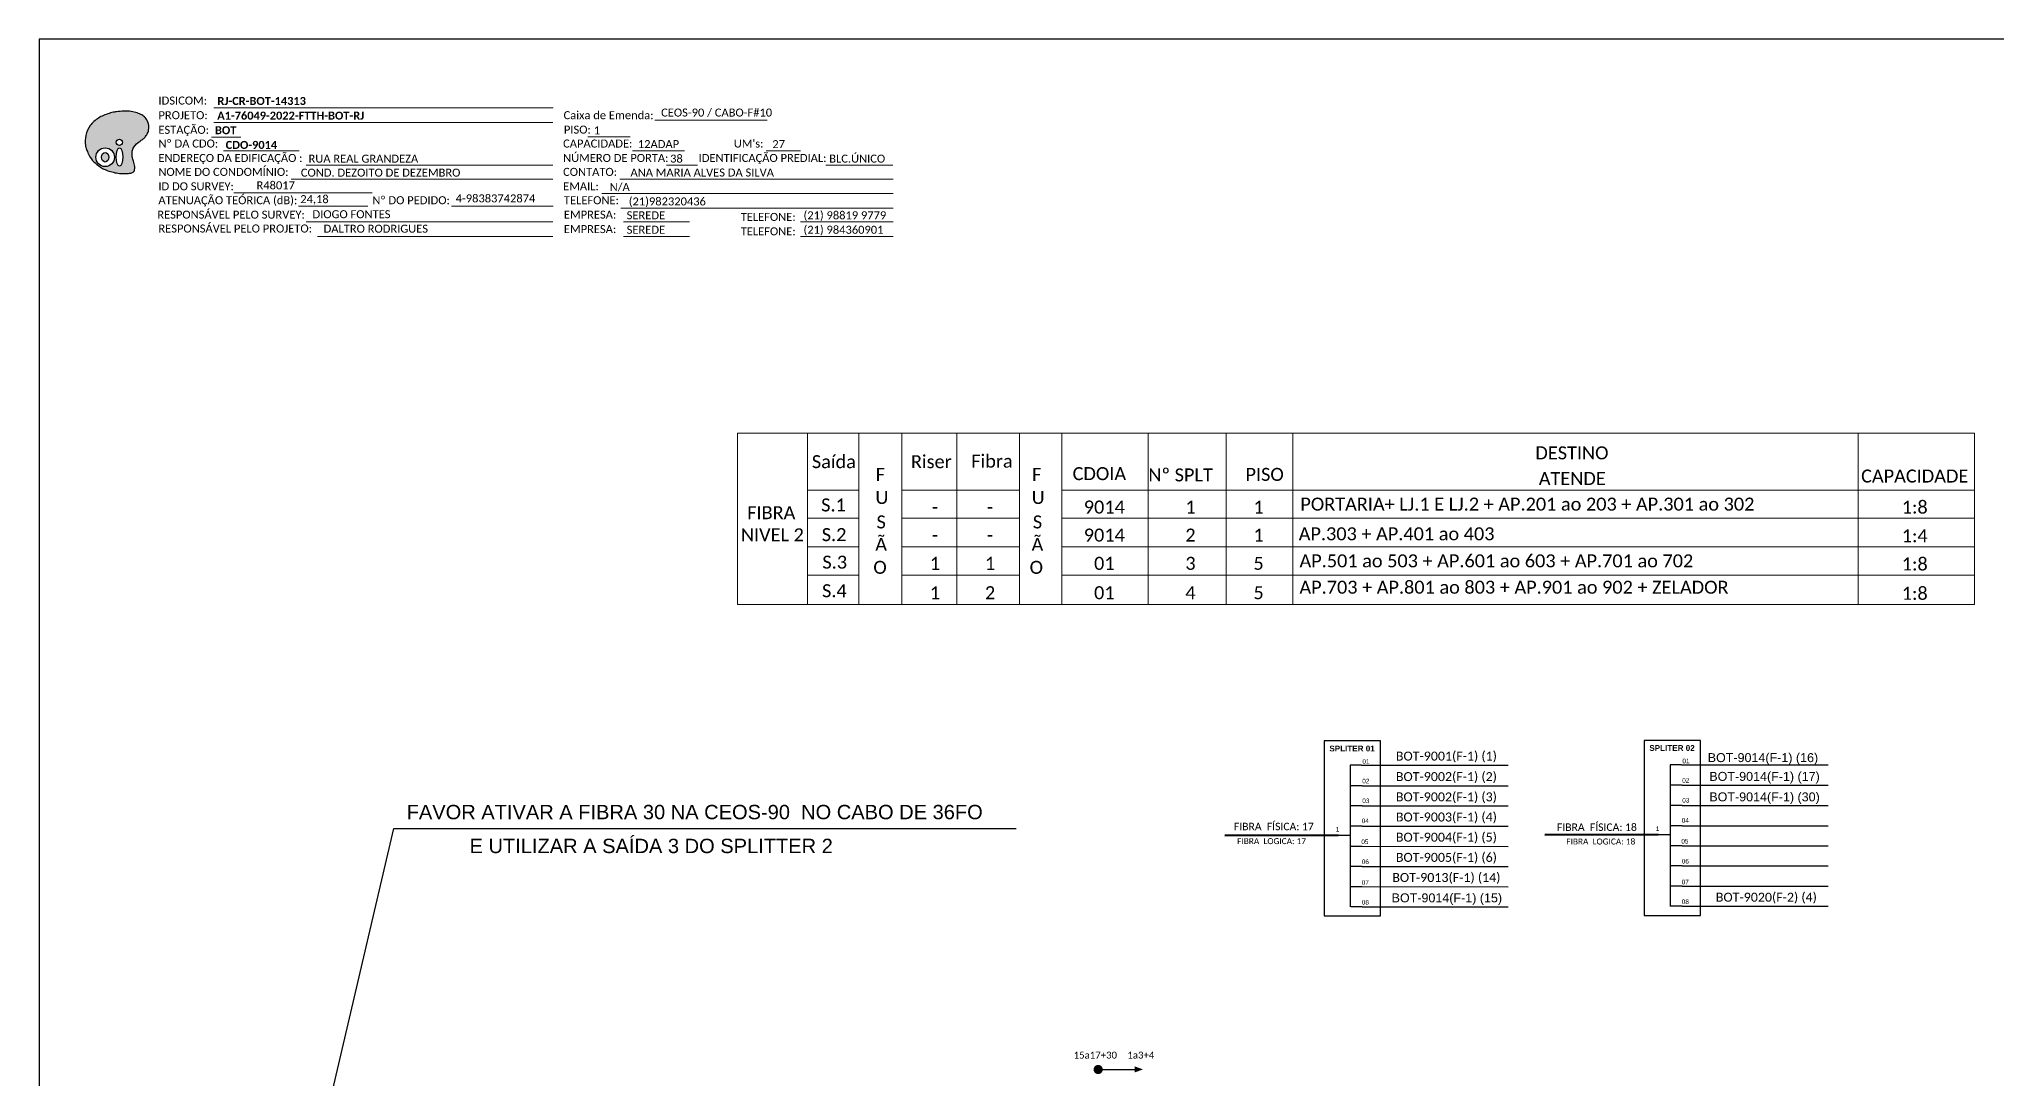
# Model space of a CAD drawing. Header units: metres. Extents: x -1286 to -445, y -500 to 94.
# Drawn here: x -1286.1 to -847.6, y -138.7 to 94.2 of the extents above; entities that cross this region are included whole.
import ezdxf
from ezdxf.enums import TextEntityAlignment as Align

# ---------------------------------------------------------------- set-up
doc = ezdxf.new("R2010")
doc.units = ezdxf.units.M
doc.layers.add('(Notas)', color=7, linetype='Continuous', lineweight=0)
doc.layers.add('_NUMERAÇÃO_', color=34, linetype='Continuous', lineweight=0)
doc.layers.add('SETA', color=7, linetype='Continuous')
doc.styles.add('ARIAL', font='arial.ttf')
doc.styles.add('WMF-Calibri0', font='calibri.ttf')
doc.styles.add('WMF-Calibri1', font='calibrib.ttf')
doc.dimstyles.new('ISO-25', dxfattribs={"dimtxt": 2.5, "dimasz": 2.5, "dimexe": 1.25, "dimexo": 0.625, "dimtad": 1, "dimtxsty": 'Standard', "dimcen": 2.5, "dimadec": 0, "dimazin": 0, "dimtfac": 1, "dimtmove": 0, "dimatfit": 3, "dimfxl": 0, "dimarcsym": 0})

# ---------------------------------------------------------------- blocks, each defined once
blk = doc.blocks.new('OI')
h = blk.add_hatch(color=40)
edge = h.paths.add_edge_path()
edge.add_spline(control_points=[(4.35, -0.67), (3.92, -0.99), (3.26, -1.5), (2.81, -2.59), (2.9, -3.5), (3.06, -4.27), (3.31, -4.85), (3.37, -5.39), (3.4, -5.88), (3.2, -6.4), (2.54, -6.61), (1.65, -6.63), (0.55, -6.67), (-0.56, -6.42), (-1.61, -6.14), (-2.77, -5.61), (-3.92, -4.77), (-4.89, -3.7), (-5.34, -2.65), (-5.6, -1.94), (-5.85, -0.96), (-5.71, 0.47), (-5.1, 2.02), (-4.14, 3.02), (-3.3, 3.61), (-2.37, 4.16), (-1.36, 4.44), (-0.56, 4.7), (0.79, 4.85), (2.24, 4.97), (3.79, 4.57), (4.67, 4.21), (5.44, 3.65), (5.76, 2.99), (6.03, 2.21), (6.01, 1.46), (5.72, 0.64), (5.31, 0.08), (4.88, -0.38), (4.51, -0.55), (4.35, -0.67)], knot_values=[0, 0, 0, 0, 1.60434, 2.417191, 3.427595, 4.282808, 4.776746, 5.304182, 5.888771, 6.258406, 6.858137, 7.79129, 8.986195, 10.124242, 11.187857, 12.242908, 13.953784, 15.414161, 16.515391, 17.349188, 17.675853, 19.552021, 21.515531, 22.568638, 23.63245, 24.621084, 25.782718, 26.745347, 27.142653, 29.870543, 31.004649, 31.921532, 32.709589, 33.801391, 34.042471, 35.192333, 35.971461, 36.628871, 37.254359, 37.836911, 37.836911, 37.836911, 37.836911], degree=3, periodic=0)
h.paths.add_polyline_path([(1.13, -0.87, -1), (-0.04, -0.87, -1)], flags=16)
edge = h.paths.add_edge_path(flags=16)
edge.add_ellipse((0.56, -3.59), major_axis=(-0.02, 1.71), ratio=0.361305, start_angle=0, end_angle=360)
h.paths.add_polyline_path([(-0.36, -3.62, -1), (-3.8, -3.62, -1)], flags=16)
edge = h.paths.add_edge_path(flags=0)
edge.add_ellipse((-2.08, -3.62), major_axis=(0, 0.885), ratio=0.758294, start_angle=0, end_angle=360)
at = {"color": 40}
for centre, radius in [((-2.08, -3.62), 1.72), ((0.54, -0.87), 0.587)]:
    blk.add_circle(centre, radius, dxfattribs=at)
blk.add_ellipse((-2.08, -3.62), major_axis=(0, 0.885), ratio=0.758294, start_param=-3.141592653589792, end_param=3.141592653589792, dxfattribs=at)
blk.add_ellipse((0.56, -3.59), major_axis=(-0.02, 1.71), ratio=0.361305, dxfattribs=at)
at = {"color": 40, "start_tangent": (-0.800898, -0.598801), "end_tangent": (-0.800898, -0.598801)}
blk.add_spline([(4.35, -0.67), (3.2, -1.78), (2.9, -2.54), (2.92, -3.55), (3.12, -4.38), (3.28, -4.85), (3.37, -5.37), (3.35, -5.95), (3.2, -6.29), (2.66, -6.55), (1.73, -6.63), (0.54, -6.62), (-0.58, -6.41), (-1.6, -6.11), (-2.56, -5.67), (-3.95, -4.67), (-4.89, -3.56), (-5.37, -2.56), (-5.64, -1.78), (-5.72, -1.46), (-5.63, 0.42), (-4.84, 2.22), (-4.13, 2.99), (-3.27, 3.62), (-2.4, 4.09), (-1.3, 4.47), (-0.37, 4.72), (0.02, 4.77), (2.75, 4.8), (3.85, 4.53), (4.69, 4.16), (5.31, 3.68), (5.85, 2.73), (5.93, 2.5), (5.94, 1.35), (5.67, 0.62), (5.29, 0.08), (4.84, -0.36), (4.35, -0.67)], degree=3, dxfattribs=at)

msp = doc.modelspace()

# ---------------------------------------------------------------- linework, layer by layer
at = {"layer": '(Notas)', "lineweight": 0}
for p, q in [((-1113.99, -32.48), (-1113.99, 5.89)), ((-1102.46, -32.48), (-1102.46, 5.89)), ((-1092.83, -32.48), (-1092.83, 5.89)), ((-1080.49, -32.48), (-1080.49, 5.89)), ((-1066.46, -32.48), (-1066.46, 5.89)), ((-1056.99, -32.48), (-1056.99, 5.89)), ((-1037.69, -32.48), (-1037.69, 5.89)), ((-1020.21, -32.48), (-1020.21, 5.89)), ((-1005.29, -32.48), (-1005.29, 5.89)), ((-878.6, -32.48), (-878.6, 5.89))]:
    msp.add_line(p, q, dxfattribs=at)
msp.add_lwpolyline([(-852.6, 5.89), (-852.6, -32.48)], dxfattribs=at)
at = {"color": 7, "linetype": 'Continuous'}
for p, q in [((-992.43, -68.49), (-992.43, -100.23)), ((-989.86, -68.49), (-992.43, -68.49)), ((-920.75, -68.37), (-920.75, -100.11)), ((-918.18, -68.37), (-920.75, -68.37)), ((-989.73, -73.08), (-992.3, -73.08)), ((-918.05, -72.96), (-920.62, -72.96)), ((-989.73, -77.61), (-992.3, -77.61)), ((-918.05, -77.49), (-920.62, -77.49)), ((-989.73, -82.16), (-992.3, -82.16)), ((-918.05, -82.03), (-920.62, -82.03)), ((-995.09, -84.15), (-992.44, -84.15)), ((-989.73, -86.66), (-992.3, -86.66)), ((-923.42, -84.03), (-920.76, -84.03)), ((-918.05, -86.54), (-920.62, -86.54)), ((-989.73, -91.16), (-992.3, -91.16)), ((-918.05, -91.04), (-920.62, -91.04)), ((-989.73, -95.69), (-992.3, -95.69)), ((-918.05, -95.57), (-920.62, -95.57)), ((-989.73, -100.2), (-992.3, -100.2)), ((-918.05, -100.08), (-920.62, -100.08))]:
    msp.add_line(p, q, dxfattribs=at)
at = {"color": 10, "linetype": 'Continuous'}
for p, q in [((-989.86, -68.49), (-957.01, -68.5)), ((-918.18, -68.37), (-885.34, -68.38)), ((-989.73, -73.08), (-957.01, -73.09)), ((-918.05, -72.96), (-885.34, -72.97)), ((-989.73, -77.6), (-957.01, -77.61)), ((-918.05, -77.48), (-885.34, -77.49)), ((-989.73, -82.15), (-957.01, -82.16)), ((-918.05, -82.03), (-885.34, -82.04)), ((-989.73, -86.65), (-957.01, -86.66)), ((-918.05, -86.53), (-885.34, -86.54)), ((-989.73, -91.15), (-957.01, -91.16)), ((-918.05, -91.03), (-885.34, -91.04)), ((-989.73, -95.68), (-957.01, -95.69)), ((-918.05, -95.56), (-885.34, -95.57)), ((-989.73, -100.2), (-957.01, -100.21)), ((-918.05, -100.08), (-885.34, -100.09))]:
    msp.add_line(p, q, dxfattribs=at)
at = {"color": 1, "linetype": 'Continuous', "lineweight": 60}
for p, q in [((-995.09, -84.15), (-1020.51, -84.23)), ((-923.42, -84.03), (-948.84, -84.11))]:
    msp.add_line(p, q, dxfattribs=at)
msp.add_lwpolyline([(-1286.07, -499.81), (-445.07, -499.81), (-445.07, 94.19), (-1286.07, 94.19)], close=True)
at = {"color": 7, "lineweight": 0}
for points in [[(-1246.97, 75.52), (-1171.01, 75.52)], [(-1246.94, 78.79), (-1170.96, 78.79)], [(-1148.15, 76.01), (-1123.01, 76.01)], [(-1247.47, 72.24), (-1240.92, 72.24)], [(-1163.19, 72.28), (-1153.71, 72.28)], [(-1244.81, 69.17), (-1227.84, 69.17)], [(-1226.24, 65.93), (-1170.98, 65.93)], [(-1153.14, 69.17), (-1141.52, 69.17)], [(-1145.56, 65.93), (-1138.61, 65.93)], [(-1123.2, 69.17), (-1115.53, 69.17)], [(-1109.86, 65.93), (-1094.82, 65.93)], [(-1229.65, 62.82), (-1170.98, 62.82)], [(-1156.02, 62.82), (-1094.8, 62.82)], [(-1242.49, 59.75), (-1211.44, 59.75)], [(-1160.06, 59.58), (-1094.8, 59.58)], [(-1227.96, 56.79), (-1212.45, 56.79)], [(-1226.24, 53.23), (-1170.98, 53.23)], [(-1193.73, 56.79), (-1170.96, 56.79)], [(-1155.78, 56.34), (-1094.8, 56.34)], [(-1155.17, 53.23), (-1140.37, 53.23)], [(-1115.57, 53.23), (-1094.8, 53.23)], [(-1223.75, 49.99), (-1170.98, 49.99)], [(-1155.17, 49.99), (-1140.37, 49.99)], [(-1115.57, 49.99), (-1094.8, 49.99)]]:
    msp.add_lwpolyline(points, dxfattribs=at)
at = {"color": 7}
for points in [[(-998.25, -102.26), (-985.62, -102.26), (-985.62, -63.05), (-998.25, -63.05)], [(-926.57, -102.14), (-913.95, -102.14), (-913.95, -62.93), (-926.57, -62.93)]]:
    msp.add_lwpolyline(points, close=True, dxfattribs=at)
at = {"const_width": 1.03}
msp.add_lwpolyline([(-1049.38, -136.65, 1), (-1048.35, -136.65, 1)], format="xyb", close=True, dxfattribs=at)
at = {"layer": '_NUMERAÇÃO_', "color": 0, "lineweight": 0}
for p, q in [((-852.6, 5.89), (-1129.63, 5.89)), ((-1129.63, 5.89), (-1129.63, -32.48)), ((-1102.46, -6.83), (-1113.99, -6.83)), ((-1066.46, -6.83), (-1092.83, -6.83)), ((-852.6, -6.83), (-1056.99, -6.83)), ((-1102.46, -13.16), (-1113.99, -13.16)), ((-1066.46, -13.16), (-1092.83, -13.16)), ((-852.6, -13.16), (-1056.99, -13.16)), ((-1102.46, -19.57), (-1113.99, -19.57)), ((-1066.46, -19.57), (-1092.83, -19.57)), ((-852.6, -19.57), (-1056.99, -19.57)), ((-1102.46, -25.91), (-1113.99, -25.91)), ((-1066.46, -25.91), (-1092.83, -25.91)), ((-852.6, -25.91), (-1056.99, -25.91)), ((-852.6, -32.48), (-1129.63, -32.48))]:
    msp.add_line(p, q, dxfattribs=at)
at = {"layer": 'SETA'}
msp.add_lwpolyline([(-1048.86, -136.65), (-1039.99, -136.64)], dxfattribs=at)
msp.add_solid([(-1040.7, -135.94), (-1038.81, -136.63), (-1040.7, -137.32)], dxfattribs=at)

# ---------------------------------------------------------------- block references
at = {"color": 7, "xscale": 1.213923925163967, "yscale": 1.213923925163967, "zscale": 1.213923925163967, "rotation": 0.1532896023949059}
msp.add_blockref('OI', (-1268.76, 72.14), dxfattribs=at)

# ---------------------------------------------------------------- texts
at = {"color": 7, "lineweight": 0, "style": 'WMF-Calibri0'}
for s, height, p in [('IDSICOM:', 1.793, (-1259.34, 79.54)), ('ESTAÇÃO:', 1.793, (-1259.36, 72.98)), ('PROJETO:', 1.793, (-1259.34, 76.26)), ('Caixa de Emenda:', 1.7927, (-1168.6, 76.26)), ('PISO:', 1.793, (-1168.53, 73.03)), ('Nº DA CDO:', 1.793, (-1259.36, 69.91)), ('CAPACIDADE:', 1.7927, (-1168.71, 69.91)), ("UM's:", 1.793, (-1130.47, 69.91)), ('ENDEREÇO DA EDIFICAÇÃO :', 1.7927, (-1259.36, 66.68)), ('NOME DO CONDOMÍNIO:', 1.7927, (-1259.36, 63.56)), ('NÚMERO DE PORTA:', 1.7927, (-1168.71, 66.68)), ('IDENTIFICAÇÃO PREDIAL:', 1.7927, (-1138.34, 66.68)), ('ID DO SURVEY:', 1.7927, (-1259.36, 60.33)), ('CONTATO:', 1.793, (-1168.71, 63.56)), ('EMAIL:', 1.793, (-1168.71, 60.33)), ('ATENUAÇÃO TEÓRICA (dB):', 1.7927, (-1259.36, 57.21)), ('Nº DO PEDIDO:', 1.7927, (-1211.44, 57.21)), ('TELEFONE:', 1.793, (-1168.53, 57.21)), ('RESPONSÁVEL PELO SURVEY:', 1.7927, (-1259.6, 53.98)), ('RESPONSÁVEL PELO PROJETO:', 1.7927, (-1259.36, 50.87)), ('EMPRESA:', 1.793, (-1168.53, 53.98)), ('TELEFONE:', 1.793, (-1128.93, 53.47)), ('EMPRESA:', 1.793, (-1168.53, 50.74)), ('TELEFONE:', 1.793, (-1128.93, 50.24))]:
    msp.add_text(s, height=height, dxfattribs=at).set_placement(p)
at = {"color": 7}
for s, height, style, p in [('RJ-CR-BOT-14313', 1.7927, 'WMF-Calibri1', (-1246.14, 79.45)), ('BOT', 1.793, 'WMF-Calibri1', (-1246.68, 72.89)), ('A1-76049-2022-FTTH-BOT-RJ', 1.7927, 'WMF-Calibri1', (-1246.18, 76.17)), ('1', 1.79, 'WMF-Calibri0', (-1161.84, 72.88)), ('CEOS-90 / CABO-F#10', 1.7927, 'WMF-Calibri0', (-1146.75, 76.85)), ('12ADAP', 1.793, 'WMF-Calibri0', (-1151.96, 69.79)), ('27', 1.793, 'WMF-Calibri0', (-1121.85, 69.77)), ('RUA REAL GRANDEZA', 1.7927, 'WMF-Calibri0', (-1225.73, 66.52)), ('38', 1.793, 'WMF-Calibri0', (-1144.74, 66.53)), ('BLC.ÚNICO', 1.793, 'WMF-Calibri0', (-1109.1, 66.53)), ('R48017', 1.793, 'WMF-Calibri0', (-1237.38, 60.55)), ('COND. DEZOITO DE DEZEMBRO', 1.7927, 'WMF-Calibri0', (-1227.45, 63.39)), ('N/A', 1.793, 'WMF-Calibri0', (-1158.28, 60.18)), (' ANA MARIA ALVES DA SILVA ', 1.7927, 'WMF-Calibri0', (-1154.25, 63.42)), ('24,18', 1.793, 'WMF-Calibri0', (-1227.58, 57.45)), ('4-98383742874', 1.7927, 'WMF-Calibri0', (-1192.78, 57.62)), ('(21)982320436', 1.7927, 'WMF-Calibri0', (-1154, 56.94)), ('DIOGO FONTES', 1.7927, 'WMF-Calibri0', (-1224.84, 54.07)), ('DALTRO RODRIGUES', 1.7927, 'WMF-Calibri0', (-1222.35, 50.83)), ('SEREDE', 1.793, 'WMF-Calibri0', (-1154.47, 53.83)), ('(21) 98819 9779', 1.7927, 'WMF-Calibri0', (-1114.86, 53.83)), ('(21) 984360901', 1.7927, 'WMF-Calibri0', (-1114.86, 50.59)), ('SEREDE', 1.793, 'WMF-Calibri0', (-1154.47, 50.59))]:
    msp.add_text(s, height=height, dxfattribs=dict(at, style=style)).set_placement(p)
at = {"color": 7, "style": 'WMF-Calibri1'}
msp.add_text('CDO-9014', height=1.793, dxfattribs=at).set_placement((-1238.53, 69.6), align=Align.CENTER)
at = {"color": 7, "linetype": 'Continuous', "lineweight": 0, "style": 'WMF-Calibri0'}
for s, height, p in [('Saída', 2.911, (-1108.06, -0.47)), ('Riser', 2.911, (-1086.23, -0.47)), ('Fibra', 2.911, (-1072.65, -0.35)), ('DESTINO', 2.911, (-942.74, 1.5)), ('F', 2.91, (-1097.64, -3.34)), ('F', 2.91, (-1062.63, -3.34)), ('CDOIA', 2.911, (-1048.59, -3.15)), ('Nº SPLT', 2.911, (-1030.39, -3.44)), ('PISO', 2.911, (-1011.57, -3.32)), ('ATENDE', 2.911, (-942.67, -4.24)), ('CAPACIDADE', 2.911, (-865.96, -3.69)), ('S.1', 2.911, (-1108.14, -10.16)), ('S.1', 2.911, (-1108.14, -10.17)), ('U', 2.91, (-1097.31, -8.49)), ('U', 2.91, (-1062.3, -8.49)), ('PORTARIA+ LJ.1 E LJ.2 + AP.201 ao 203 + AP.301 ao 302', 2.9106, (-952.72, -9.98)), ('FIBRA ', 2.911, (-1121.57, -11.9)), ('S', 2.91, (-1097.46, -13.97)), ('-', 2.91, (-1085.41, -10.64)), ('-', 2.91, (-1073.07, -10.64)), ('S', 2.91, (-1062.45, -13.97)), ('9014', 2.911, (-1047.48, -10.64)), ('1', 2.91, (-1028.18, -10.64)), ('1', 2.91, (-1012.93, -10.64)), ('1:8', 2.911, (-865.96, -10.65)), ('NIVEL 2', 2.911, (-1121.83, -16.86)), ('S.2', 2.911, (-1108.01, -16.81)), ('S.2', 2.911, (-1108.01, -16.82)), ('Ã', 2.91, (-1097.47, -18.99)), ('-', 2.91, (-1085.41, -16.92)), ('-', 2.91, (-1073.07, -16.92)), ('Ã', 2.91, (-1062.46, -18.99)), ('9014', 2.911, (-1047.48, -16.92)), ('2', 2.91, (-1028.18, -16.92)), ('1', 2.91, (-1012.93, -16.92)), ('AP.303 + AP.401 ao 403', 2.9106, (-982.01, -16.63)), ('1:4', 2.911, (-865.96, -17.06)), ('S.3', 2.911, (-1107.87, -22.98)), ('1', 2.91, (-1085.41, -23.25)), ('1', 2.91, (-1073.07, -23.25)), ('01', 2.911, (-1047.48, -23.25)), ('3', 2.91, (-1028.18, -23.25)), ('5', 2.91, (-1012.93, -23.25)), ('AP.501 ao 503 + AP.601 ao 603 + AP.701 ao 702', 2.9106, (-959.66, -22.69)), ('1:8', 2.911, (-865.96, -23.39)), ('O', 2.91, (-1097.72, -24.14)), ('O', 2.91, (-1062.71, -24.14)), ('S.4', 2.911, (-1107.94, -29.39)), ('1', 2.91, (-1085.41, -29.83)), ('2', 2.91, (-1073.07, -29.83)), ('01', 2.911, (-1047.48, -29.83)), ('4', 2.91, (-1028.18, -29.83)), ('5', 2.91, (-1012.93, -29.83)), (' AP.703 + AP.801 ao 803 + AP.901 ao 902 + ZELADOR', 2.9106, (-956.23, -28.6)), ('1:8', 2.911, (-865.96, -29.97))]:
    msp.add_text(s, height=height, dxfattribs=at).set_placement(p, align=Align.MIDDLE_CENTER)
at = {"color": 1, "style": 'ARIAL'}
for s, p in [('BOT-9014(F-1) (16)', (-912.33, -67.78)), ('BOT-9014(F-1) (17)', (-911.97, -71.98)), ('BOT-9014(F-1) (30)', (-911.97, -76.57)), ('BOT-9014(F-1) (15)', (-983.13, -99.2))]:
    msp.add_text(s, height=2.0045, dxfattribs=at).set_placement(p)
at = {"color": 1, "lineweight": 0, "style": 'ARIAL'}
for s, p in [('FAVOR ATIVAR A FIBRA 30 NA CEOS-90  NO CABO DE 36FO', (-1203.75, -80.58)), ('E UTILIZAR A SAÍDA 3 DO SPLITTER 2', (-1189.66, -88.17))]:
    msp.add_text(s, height=3.2155, dxfattribs=at).set_placement(p)
at = {"attachment_point": 5}
for s, insert, char_height, width in [('{\\fArial|b1|i0|c0|p34;\\H1x;\\C10;SPLITER 01}', (-991.99, -64.75), 1.2972, 12.6269), ('\\C7;\\fCalibri|b0|i0|c0|p34;BOT-9001(F-1) (1)', (-970.86, -66.65), 2.0045, 48.7715), ('{\\fArial|b1|i0|c0|p34;\\C10;SPLITER 02}', (-920.32, -64.63), 1.2972, 12.6269), ('\\C7;\\fArial|b0|i0|;\\H1.0273588255048;01 ', (-988.88, -67.66), 1.2972, 2.6015), ('\\C7;\\fCalibri|b0|i0|c0|p34;BOT-9002(F-1) (2)', (-970.86, -71.25), 2.0045, 48.7715), ('\\C7;\\fArial|b0|i0|;\\H1.0273588255048;01 ', (-917.2, -67.54), 1.2972, 2.6015), ('\\C7;\\fArial|b0|i0|;\\H1.0273588255048;02 ', (-988.91, -72.04), 1.2972, 2.7462), ('\\C7;\\fCalibri|b0|i0|c0|p34;BOT-9002(F-1) (3)', (-970.86, -75.79), 2.0045, 48.7715), ('\\C7;\\fArial|b0|i0|;\\H1.0273588255048;02 ', (-917.24, -71.92), 1.2972, 2.7462), ('\\C7;\\fArial|b0|i0|;\\H1.0273588255048;03 ', (-988.91, -76.46), 1.2972, 2.5254), ('\\C7;\\fCalibri|b0|i0|c0|p34;BOT-9003(F-1) (4)', (-970.86, -80.3), 2.0045, 48.7715), ('\\C7;\\fArial|b0|i0|;\\H1.0273588255048;03 ', (-917.24, -76.34), 1.2972, 2.5254), ('\\C7;\\fCalibri|b0|i0|c0|p34;FIBRA  FÍSICA: 17', (-1009.5, -82.22), 1.6704, 25.2538), ('\\C7;\\fArial|b0|i0|;\\H1.0273588255048;1', (-995.22, -82.82), 1.2972, 1.2849), ('\\C7;\\fArial|b0|i0|;\\H1.0273588255048;04 ', (-989.02, -80.95), 1.2972, 2.7462), ('\\C7;\\fCalibri|b0|i0|c0|p34;FIBRA  FÍSICA: 18', (-937.14, -82.37), 1.6704, 25.2538), ('\\C7;\\fArial|b0|i0|;\\H1.0273588255048;1', (-923.54, -82.7), 1.2972, 1.2849), ('\\C7;\\fArial|b0|i0|;\\H1.0273588255048;04 ', (-917.35, -80.83), 1.2972, 2.7462), ('\\C7;\\fCalibri|b0|i0|c0|p34;FIBRA  LOGICA: 17', (-1010.01, -85.5), 1.3364, 25.2538), ('\\C7;\\fArial|b0|i0|;\\H1.0273588255048;05 ', (-989.12, -85.64), 1.2972, 3.3776), ('\\C7;\\fCalibri|b0|i0|c0|p34;BOT-9004(F-1) (5)', (-970.86, -84.82), 2.0045, 48.7715), ('\\C7;\\fCalibri|b0|i0|c0|p34;FIBRA  LOGICA: 18', (-936.28, -85.58), 1.3364, 25.2538), ('\\C7;\\fArial|b0|i0|;\\H1.0273588255048;05 ', (-917.44, -85.52), 1.2972, 3.3776), ('\\C7;\\fArial|b0|i0|;\\H1.0273588255048;06 ', (-989.02, -90.12), 1.2972, 2.7462), ('\\C7;\\fCalibri|b0|i0|c0|p34;BOT-9005(F-1) (6)', (-970.86, -89.34), 2.0045, 48.7715), ('\\C7;\\fArial|b0|i0|;\\H1.0273588255048;06 ', (-917.35, -90), 1.2972, 2.7462), ('\\C7;\\fArial|b0|i0|;\\H1.0273588255048;07 ', (-989.02, -94.77), 1.2972, 2.7462), ('\\C7;\\fCalibri|b0|i0|c0|p34;BOT-9013(F-1) (14)', (-970.86, -93.85), 2.0045, 48.7715), ('\\C7;\\fArial|b0|i0|;\\H1.0273588255048;07 ', (-917.35, -94.65), 1.2972, 2.7462), ('\\C7;\\fArial|b0|i0|;\\H1.0273588255048;08 ', (-989.02, -99.19), 1.2972, 2.7462), ('\\C7;\\fArial|b0|i0|;\\H1.0273588255048;08 ', (-917.35, -99.07), 1.2972, 2.7462), ('\\C7;\\fCalibri|b0|i0|c0|p34;BOT-9020(F-2) (4)', (-899.19, -98.27), 2.0045, 48.7715)]:
    msp.add_mtext(s, dxfattribs=dict(at, insert=insert, char_height=char_height, width=width))
at = {"char_height": 1.5486, "attachment_point": 5, "rotation": 0.072}
for s, insert, width in [('{\\fCalibri|b0|i0|c0|p34;\\C7;15a17+\\C1;30}', (-1049.49, -133.44), 26.1808), ('{\\fCalibri|b0|i0|c0|p34;\\C7;1a3+\\C1;4}', (-1039.3, -133.43), 30.6147)]:
    msp.add_mtext(s, dxfattribs=dict(at, insert=insert, width=width))

# ---------------------------------------------------------------- leaders
at = {"color": 1}
msp.add_leader([(-1245.38, -248.62), (-1206.62, -82.63), (-1067.21, -82.63)], dimstyle='ISO-25', override={"dimasz": 5, "dimgap": 0.625, "dimtad": 0}, dxfattribs=at)

doc.saveas('drawing.dxf')
